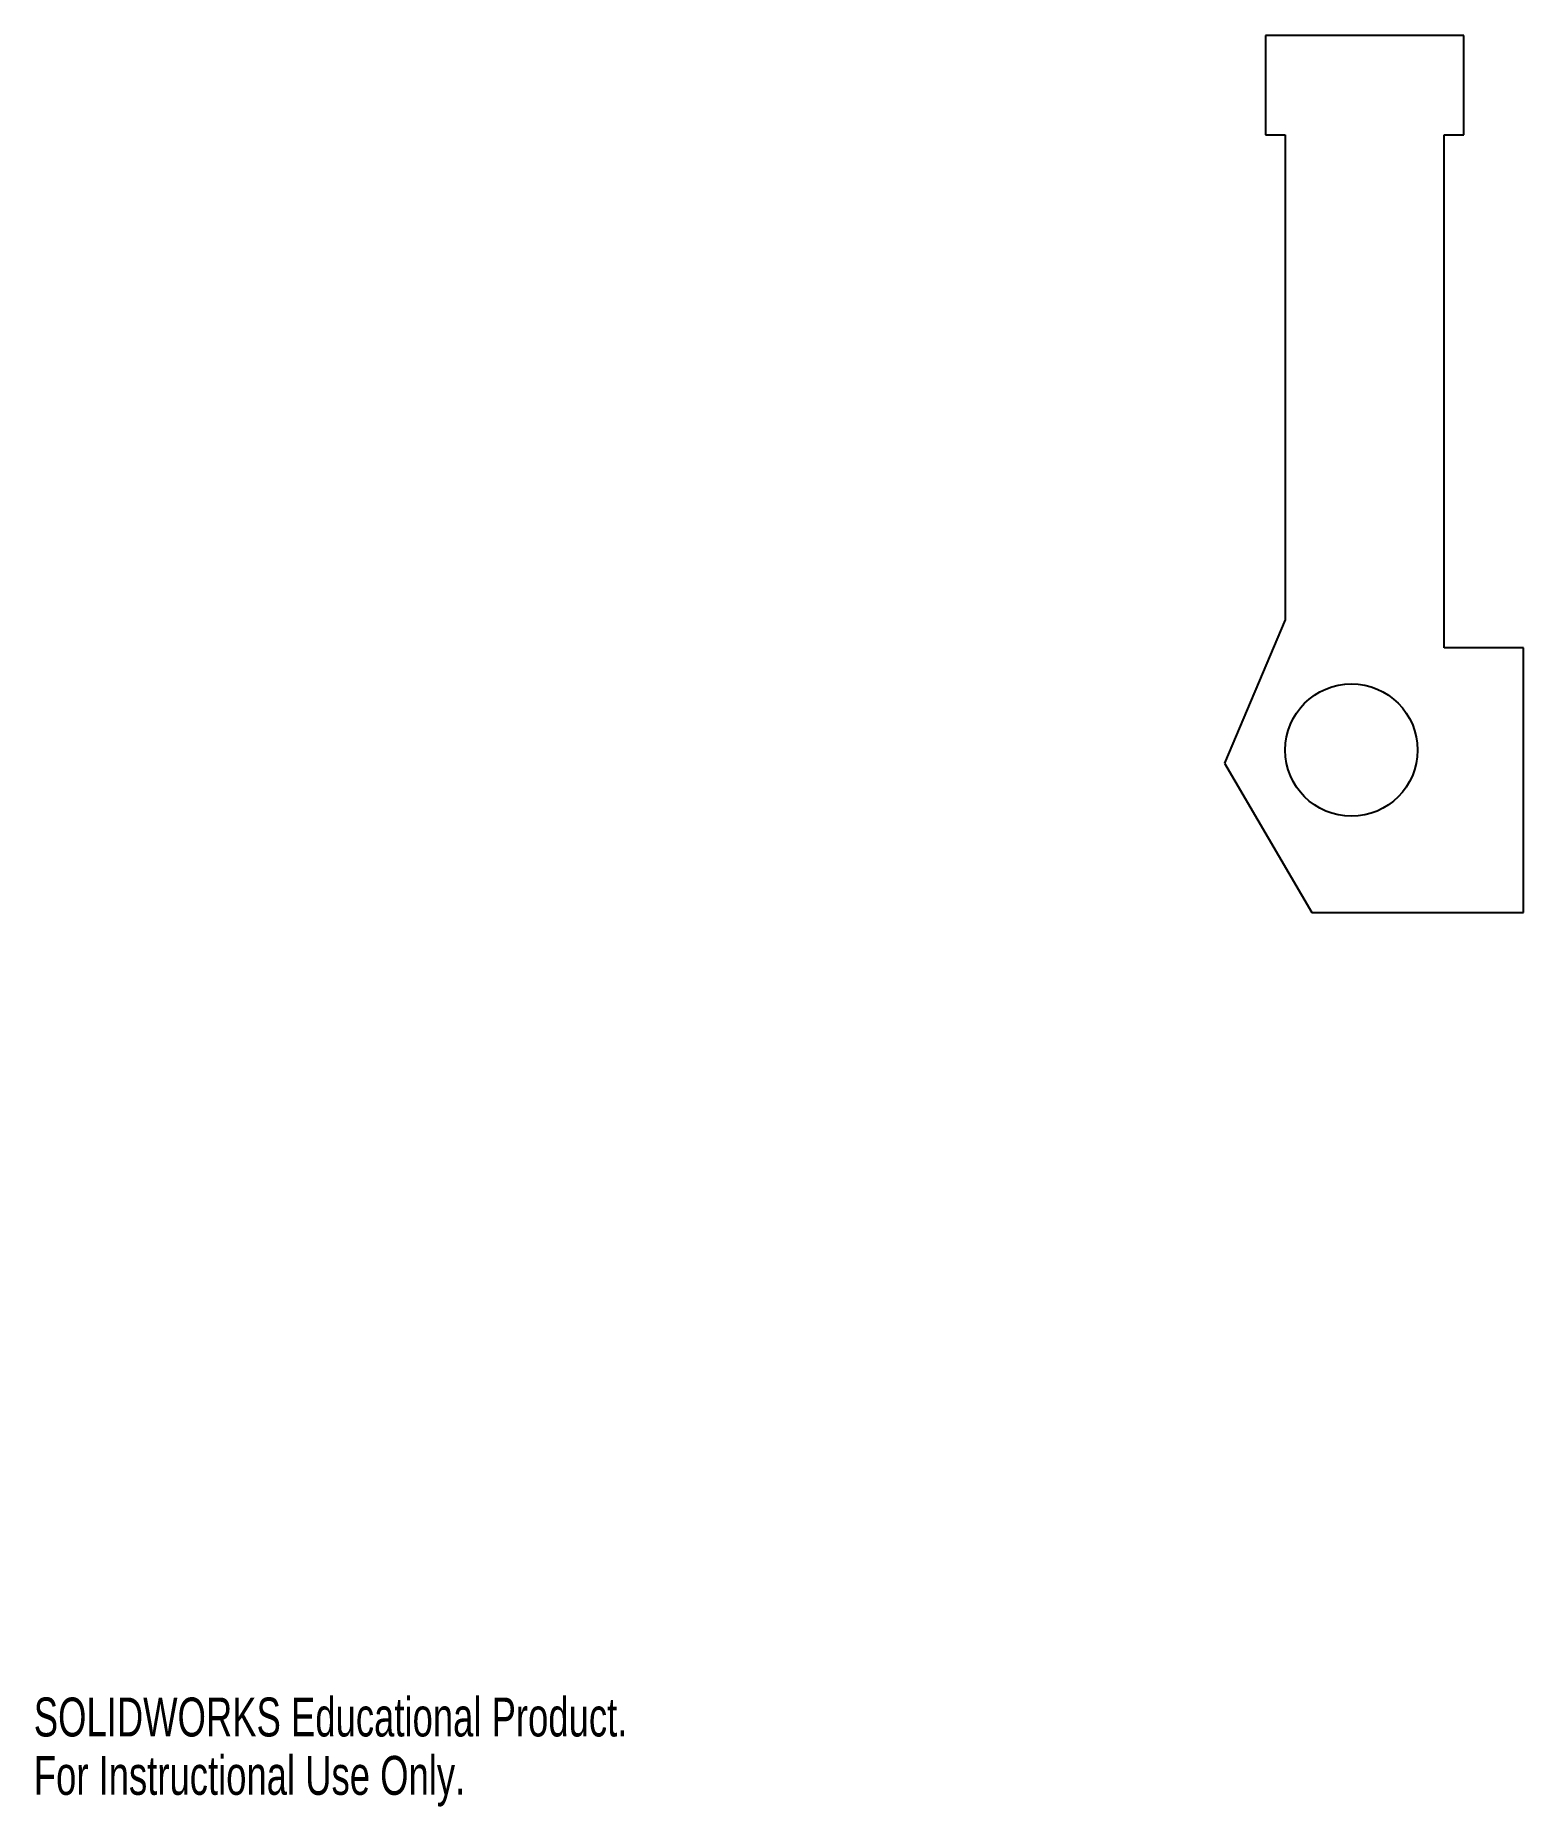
# Model space of a CAD drawing. Header units: inches. Extents: x 0.01 to 5.63, y 0 to 6.69.
import ezdxf

# ---------------------------------------------------------------- set-up
doc = ezdxf.new("R2010")
doc.units = ezdxf.units.IN
doc.header["$MEASUREMENT"] = 0
doc.styles.add('SLDTEXTSTYLE0', font='TXT', dxfattribs={"width": 0.7})

msp = doc.modelspace()

# ---------------------------------------------------------------- linework, layer by layer
at = {"color": 7, "linetype": 'Continuous', "lineweight": 25}
for p, q in [((4.651, 6.6897), (4.651, 6.3147)), ((5.401, 6.6897), (4.651, 6.6897)), ((5.401, 6.3147), (5.401, 6.6897)), ((4.651, 6.3147), (4.726, 6.3147)), ((4.726, 6.3147), (4.726, 4.4813)), ((5.326, 6.3147), (5.401, 6.3147)), ((5.326, 4.3761), (5.326, 6.3147)), ((4.726, 4.4813), (4.4968, 3.9397)), ((5.626, 4.3761), (5.326, 4.3761)), ((5.626, 3.3761), (5.626, 4.3761)), ((4.4968, 3.9397), (4.826, 3.3761)), ((4.826, 3.3761), (5.626, 3.3761))]:
    msp.add_line(p, q, dxfattribs=at)
msp.add_circle((4.976, 3.9897), 0.25, dxfattribs=at)

# ---------------------------------------------------------------- texts
at = {"color": 7, "linetype": 'Continuous', "char_height": 0.14705, "attachment_point": 1, "style": 'SLDTEXTSTYLE0'}
for s, insert in [('SOLIDWORKS Educational Product.', (0, 0.4101)), ('For Instructional Use Only.', (0, 0.1896))]:
    msp.add_mtext(s, dxfattribs=dict(at, insert=insert))

doc.saveas('drawing.dxf')
